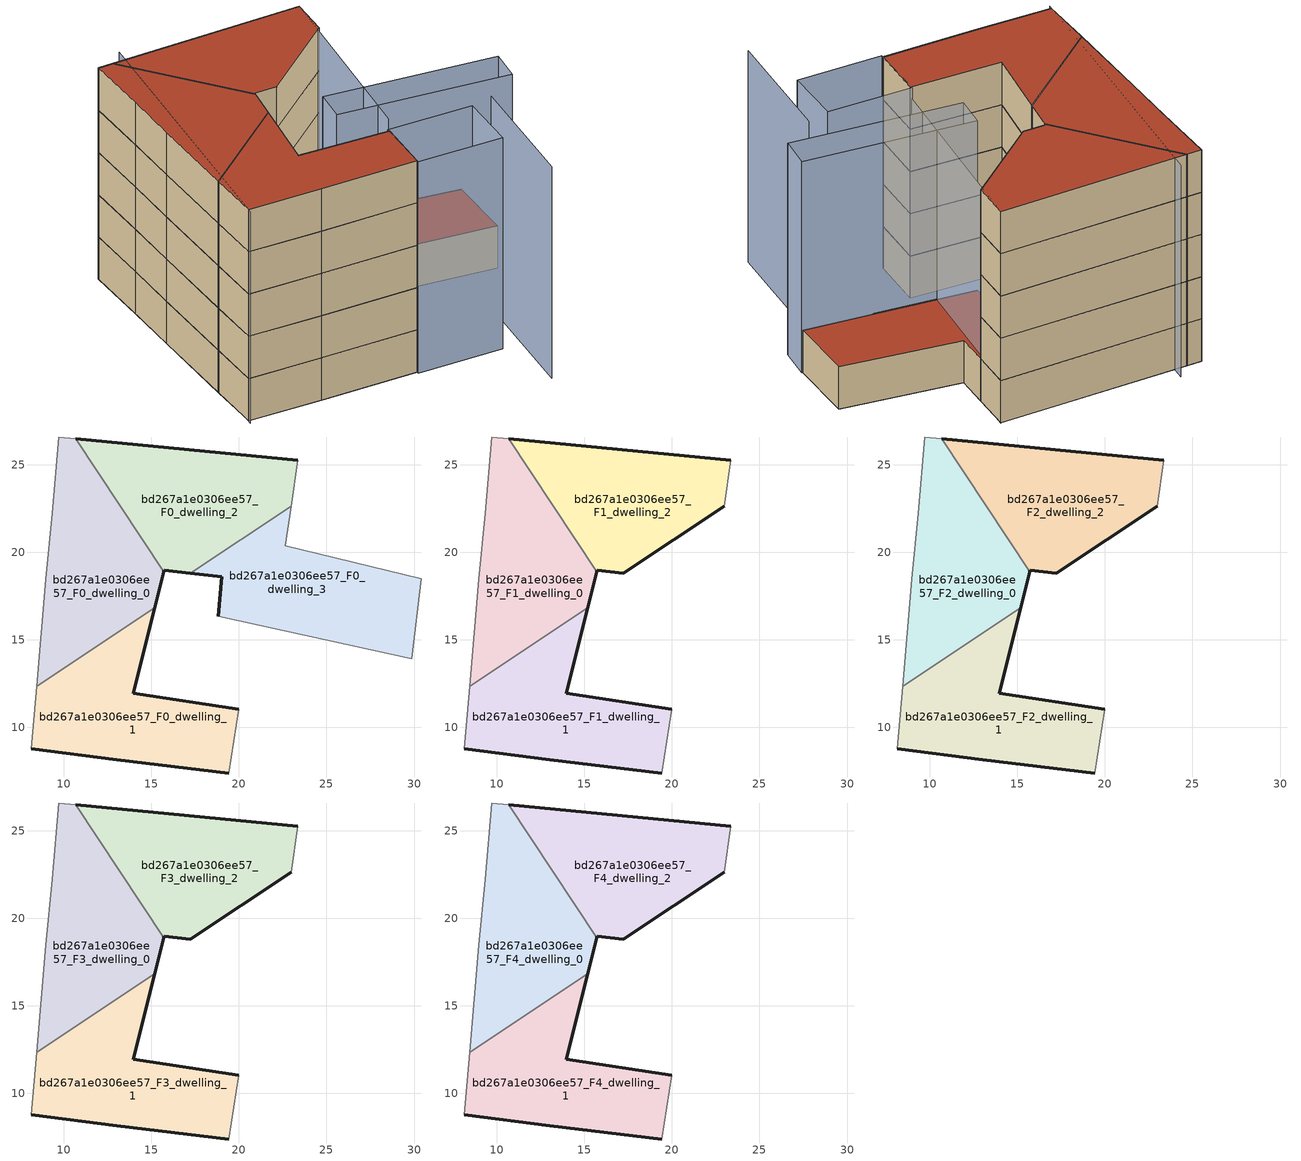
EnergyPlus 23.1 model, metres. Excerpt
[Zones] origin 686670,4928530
bd267a1e0306ee57_F0_dwelling_0
 floor ground (EU_floor_Construction): 15.19,16.82 15.72,18.9 10.69,26.49 9.71,26.59 9.34,22.24 8.98,18.47 8.45,12.35 z0
 wall outside (EU_wall_Construction): 15.72,18.9 15.19,16.82 z0:3
 wall adiabatic (EU_wall_Construction): 8.45,12.35 8.98,18.47 9.34,22.24 9.71,26.59 10.69,26.49 z0:3
 wall to bd267a1e0306ee57_F0_dwelling_2 (EU_wall_Construction): 10.69,26.49 15.72,18.9 z0:3
 wall to bd267a1e0306ee57_F0_dwelling_1 (EU_wall_Construction): 15.19,16.82 8.45,12.35 z0:3
bd267a1e0306ee57_F0_dwelling_1
 floor ground (EU_floor_Construction): 19.42,7.4 19.99,11.02 13.97,11.96 15.19,16.82 8.45,12.35 8.14,8.78 13.01,8.15 z0
 wall outside (EU_wall_Construction): 15.19,16.82 13.97,11.96 19.99,11.02 / 19.42,7.4 13.01,8.15 8.14,8.78 z0:3
 wall adiabatic (EU_wall_Construction): 19.99,11.02 19.42,7.4 / 8.14,8.78 8.45,12.35 z0:3
bd267a1e0306ee57_F0_dwelling_2
 floor ground (EU_floor_Construction): 22.98,22.62 23.36,25.26 10.69,26.49 15.72,18.9 15.74,18.99 17.23,18.81 z0
 wall outside (EU_wall_Construction): 10.69,26.49 23.36,25.26 / 17.23,18.81 15.74,18.99 15.72,18.9 z0:3
 wall adiabatic (EU_wall_Construction): 23.36,25.26 22.98,22.62 z0:3
 wall to bd267a1e0306ee57_F0_dwelling_3 (EU_wall_Construction): 22.98,22.62 17.23,18.81 z0:3
bd267a1e0306ee57_F0_dwelling_3
 floor ground (EU_floor_Construction): 29.86,13.92 30.41,18.49 22.66,20.39 22.98,22.62 17.23,18.81 19.02,18.6 18.81,16.35 z0
 wall outside (EU_wall_Construction): 18.81,16.35 19.02,18.6 17.23,18.81 z0:3
 wall adiabatic (EU_wall_Construction): 22.98,22.62 22.66,20.39 30.41,18.49 29.86,13.92 18.81,16.35 z0:3
 roof outside (EU_roof_Construction): 30.41,18.49 29.86,13.92 18.81,16.35 19.02,18.6 17.23,18.81 22.98,22.62 22.66,20.39 z3
bd267a1e0306ee57_F1_dwelling_0
 floor to bd267a1e0306ee57_F0_dwelling_0 (EU_floor_Construction): 15.19,16.82 15.72,18.9 10.69,26.49 9.71,26.59 9.34,22.24 8.98,18.47 8.45,12.35 z3
 wall outside (EU_wall_Construction): 15.72,18.9 15.19,16.82 z3:6
 wall adiabatic (EU_wall_Construction): 8.45,12.35 8.98,18.47 9.34,22.24 9.71,26.59 10.69,26.49 z3:6
 wall to bd267a1e0306ee57_F1_dwelling_2 (EU_wall_Construction): 10.69,26.49 15.72,18.9 z3:6
 wall to bd267a1e0306ee57_F1_dwelling_1 (EU_wall_Construction): 15.19,16.82 8.45,12.35 z3:6
bd267a1e0306ee57_F1_dwelling_1
 floor to bd267a1e0306ee57_F0_dwelling_1 (EU_floor_Construction): 19.42,7.4 19.99,11.02 13.97,11.96 15.19,16.82 8.45,12.35 8.14,8.78 13.01,8.15 z3
 wall outside (EU_wall_Construction): 15.19,16.82 13.97,11.96 19.99,11.02 / 19.42,7.4 13.01,8.15 8.14,8.78 z3:6
 wall adiabatic (EU_wall_Construction): 19.99,11.02 19.42,7.4 / 8.14,8.78 8.45,12.35 z3:6
bd267a1e0306ee57_F1_dwelling_2
 floor to bd267a1e0306ee57_F0_dwelling_2 (EU_floor_Construction): 22.98,22.62 23.36,25.26 10.69,26.49 15.72,18.9 15.74,18.99 17.23,18.81 z3
 wall outside (EU_wall_Construction): 10.69,26.49 23.36,25.26 / 22.98,22.62 17.23,18.81 15.74,18.99 15.72,18.9 z3:6
 wall adiabatic (EU_wall_Construction): 23.36,25.26 22.98,22.62 z3:6
bd267a1e0306ee57_F2_dwelling_0
 floor to bd267a1e0306ee57_F1_dwelling_0 (EU_floor_Construction): 15.19,16.82 15.72,18.9 10.69,26.49 9.71,26.59 9.34,22.24 8.98,18.47 8.45,12.35 z6
 wall outside (EU_wall_Construction): 15.72,18.9 15.19,16.82 z6:9
 wall adiabatic (EU_wall_Construction): 8.45,12.35 8.98,18.47 9.34,22.24 9.71,26.59 10.69,26.49 z6:9
 wall to bd267a1e0306ee57_F2_dwelling_2 (EU_wall_Construction): 10.69,26.49 15.72,18.9 z6:9
 wall to bd267a1e0306ee57_F2_dwelling_1 (EU_wall_Construction): 15.19,16.82 8.45,12.35 z6:9
bd267a1e0306ee57_F2_dwelling_1
 floor to bd267a1e0306ee57_F1_dwelling_1 (EU_floor_Construction): 19.42,7.4 19.99,11.02 13.97,11.96 15.19,16.82 8.45,12.35 8.14,8.78 13.01,8.15 z6
 wall outside (EU_wall_Construction): 15.19,16.82 13.97,11.96 19.99,11.02 / 19.42,7.4 13.01,8.15 8.14,8.78 z6:9
 wall adiabatic (EU_wall_Construction): 19.99,11.02 19.42,7.4 / 8.14,8.78 8.45,12.35 z6:9
bd267a1e0306ee57_F2_dwelling_2
 floor to bd267a1e0306ee57_F1_dwelling_2 (EU_floor_Construction): 22.98,22.62 23.36,25.26 10.69,26.49 15.72,18.9 15.74,18.99 17.23,18.81 z6
 wall outside (EU_wall_Construction): 10.69,26.49 23.36,25.26 / 22.98,22.62 17.23,18.81 15.74,18.99 15.72,18.9 z6:9
 wall adiabatic (EU_wall_Construction): 23.36,25.26 22.98,22.62 z6:9
bd267a1e0306ee57_F3_dwelling_0
 floor to bd267a1e0306ee57_F2_dwelling_0 (EU_floor_Construction): 15.19,16.82 15.72,18.9 10.69,26.49 9.71,26.59 9.34,22.24 8.98,18.47 8.45,12.35 z9
 wall outside (EU_wall_Construction): 15.72,18.9 15.19,16.82 z9:12
 wall adiabatic (EU_wall_Construction): 8.45,12.35 8.98,18.47 9.34,22.24 9.71,26.59 10.69,26.49 z9:12
 wall to bd267a1e0306ee57_F3_dwelling_2 (EU_wall_Construction): 10.69,26.49 15.72,18.9 z9:12
 wall to bd267a1e0306ee57_F3_dwelling_1 (EU_wall_Construction): 15.19,16.82 8.45,12.35 z9:12
bd267a1e0306ee57_F3_dwelling_1
 floor to bd267a1e0306ee57_F2_dwelling_1 (EU_floor_Construction): 19.42,7.4 19.99,11.02 13.97,11.96 15.19,16.82 8.45,12.35 8.14,8.78 13.01,8.15 z9
 wall outside (EU_wall_Construction): 15.19,16.82 13.97,11.96 19.99,11.02 / 19.42,7.4 13.01,8.15 8.14,8.78 z9:12
 wall adiabatic (EU_wall_Construction): 19.99,11.02 19.42,7.4 / 8.14,8.78 8.45,12.35 z9:12
bd267a1e0306ee57_F3_dwelling_2
 floor to bd267a1e0306ee57_F2_dwelling_2 (EU_floor_Construction): 22.98,22.62 23.36,25.26 10.69,26.49 15.72,18.9 15.74,18.99 17.23,18.81 z9
 wall outside (EU_wall_Construction): 10.69,26.49 23.36,25.26 / 22.98,22.62 17.23,18.81 15.74,18.99 15.72,18.9 z9:12
 wall adiabatic (EU_wall_Construction): 23.36,25.26 22.98,22.62 z9:12
bd267a1e0306ee57_F4_dwelling_0
 floor to bd267a1e0306ee57_F3_dwelling_0 (EU_floor_Construction): 15.19,16.82 15.72,18.9 10.69,26.49 9.71,26.59 9.34,22.24 8.98,18.47 8.45,12.35 z12
 wall outside (EU_wall_Construction): 15.72,18.9 15.19,16.82 z12:15
 wall adiabatic (EU_wall_Construction): 8.45,12.35 8.98,18.47 9.34,22.24 9.71,26.59 10.69,26.49 z12:15
 wall to bd267a1e0306ee57_F4_dwelling_2 (EU_wall_Construction): 10.69,26.49 15.72,18.9 z12:15
 wall to bd267a1e0306ee57_F4_dwelling_1 (EU_wall_Construction): 15.19,16.82 8.45,12.35 z12:15
 roof outside (EU_roof_Construction): 10.69,26.49 15.72,18.9 15.19,16.82 8.45,12.35 8.98,18.47 9.34,22.24 9.71,26.59 z15
bd267a1e0306ee57_F4_dwelling_1
 floor to bd267a1e0306ee57_F3_dwelling_1 (EU_floor_Construction): 19.42,7.4 19.99,11.02 13.97,11.96 15.19,16.82 8.45,12.35 8.14,8.78 13.01,8.15 z12
 wall outside (EU_wall_Construction): 15.19,16.82 13.97,11.96 19.99,11.02 / 19.42,7.4 13.01,8.15 8.14,8.78 z12:15
 wall adiabatic (EU_wall_Construction): 19.99,11.02 19.42,7.4 / 8.14,8.78 8.45,12.35 z12:15
 roof outside (EU_roof_Construction): 15.19,16.82 13.97,11.96 19.99,11.02 19.42,7.4 13.01,8.15 8.14,8.78 8.45,12.35 z15
bd267a1e0306ee57_F4_dwelling_2
 floor to bd267a1e0306ee57_F3_dwelling_2 (EU_floor_Construction): 22.98,22.62 23.36,25.26 10.69,26.49 15.72,18.9 15.74,18.99 17.23,18.81 z12
 wall outside (EU_wall_Construction): 10.69,26.49 23.36,25.26 / 22.98,22.62 17.23,18.81 15.74,18.99 15.72,18.9 z12:15
 wall adiabatic (EU_wall_Construction): 23.36,25.26 22.98,22.62 z12:15
 roof outside (EU_roof_Construction): 23.36,25.26 22.98,22.62 17.23,18.81 15.74,18.99 15.72,18.9 10.69,26.49 z15
shading: 25.58,2.26 27.05,10.62 / 20.64,12.13 23.36,25.26 / 11.69,27.25 8.1,8.54 / 25.54,10.44 25.04,6.54 / 25.04,6.54 19.41,7.28 / 19.41,7.28 19.92,11.17 / 19.92,11.17 25.54,10.44 / 29.48,11.88 18.37,14.25 / 18.37,14.25 18.81,16.35 / 18.81,16.35 29.93,13.97 / 29.93,13.97 29.48,11.88 z0:15
[Building]
EU S2 Campaign: North Axis=0; Terrain=City; Solar Distribution=FullExterior
[Site:Location]
Bologna: Latitude=44.5; Longitude=11.25; Time Zone=1; Elevation=37
[SizingPeriod:WeatherFileDays]
AnnualSizingPeriod: Begin Month=1; Begin Day of Month=1; End Month=12; End Day of Month=31; Day of Week for Start Day=Monday; Use Weather File Daylight Saving Period=No; Use Weather File Rain and Snow Indicators=No
[MATERIAL]
EU_InternalMass_Material: Roughness=MediumRough; Thickness=0.1; Conductivity=1; Density=1800; Specific Heat=900; Thermal Absorptance=0.9; Solar Absorptance=0.7; Visible Absorptance=0.7
[MATERIAL:NOMASS] Roughness=MediumRough; Thermal Absorptance=0.9; Solar Absorptance=0.7; Visible Absorptance=0.7
Name | Thermal Resistance
EU_wall_NoMass | 0.905828
EU_roof_NoMass | 0.37593
EU_floor_NoMass | 0.67114
[CONSTRUCTION]
EU_wall_Construction: EU_wall_NoMass
EU_roof_Construction: EU_roof_NoMass
EU_floor_Construction: EU_floor_NoMass
EU_InternalMass_Construction: EU_InternalMass_Material
[ZONE] Type=1; Multiplier=1; Ceiling Height=autocalculate; Floor Area=autocalculate; Part of Total Floor Area=Yes
Name | Volume
bd267a1e0306ee57_F0_dwelling_0; bd267a1e0306ee57_F1_dwelling_0; bd267a1e0306ee57_F2_dwelling_0; bd267a1e0306ee57_F3_dwelling_0; bd267a1e0306ee57_F4_dwelling_0 | 170.73
bd267a1e0306ee57_F0_dwelling_1 | 170.713
bd267a1e0306ee57_F1_dwelling_1; bd267a1e0306ee57_F2_dwelling_1; bd267a1e0306ee57_F3_dwelling_1; bd267a1e0306ee57_F4_dwelling_1 | 170.711
bd267a1e0306ee57_F0_dwelling_2; bd267a1e0306ee57_F1_dwelling_2; bd267a1e0306ee57_F2_dwelling_2; bd267a1e0306ee57_F3_dwelling_2; bd267a1e0306ee57_F4_dwelling_2 | 170.725
bd267a1e0306ee57_F0_dwelling_3 | 170.722
[INTERNALMASS] Construction=EU_InternalMass_Construction
Name | Zone or ZoneList | Surface Area
bd267a1e0306ee57_F0_dwelling_0_EU_InternalMass | bd267a1e0306ee57_F0_dwelling_0 | 56.9108
bd267a1e0306ee57_F0_dwelling_1_EU_InternalMass | bd267a1e0306ee57_F0_dwelling_1 | 56.9029
bd267a1e0306ee57_F0_dwelling_2_EU_InternalMass | bd267a1e0306ee57_F0_dwelling_2 | 56.907
bd267a1e0306ee57_F0_dwelling_3_EU_InternalMass | bd267a1e0306ee57_F0_dwelling_3 | 56.9095
bd267a1e0306ee57_F1_dwelling_0_EU_InternalMass | bd267a1e0306ee57_F1_dwelling_0 | 70.7757
bd267a1e0306ee57_F1_dwelling_1_EU_InternalMass | bd267a1e0306ee57_F1_dwelling_1 | 78.427
bd267a1e0306ee57_F1_dwelling_2_EU_InternalMass | bd267a1e0306ee57_F1_dwelling_2 | 78.4286
bd267a1e0306ee57_F2_dwelling_0_EU_InternalMass | bd267a1e0306ee57_F2_dwelling_0 | 70.7757
bd267a1e0306ee57_F2_dwelling_1_EU_InternalMass | bd267a1e0306ee57_F2_dwelling_1 | 78.427
bd267a1e0306ee57_F2_dwelling_2_EU_InternalMass | bd267a1e0306ee57_F2_dwelling_2 | 78.4286
bd267a1e0306ee57_F3_dwelling_0_EU_InternalMass | bd267a1e0306ee57_F3_dwelling_0 | 70.7757
bd267a1e0306ee57_F3_dwelling_1_EU_InternalMass | bd267a1e0306ee57_F3_dwelling_1 | 78.427
bd267a1e0306ee57_F3_dwelling_2_EU_InternalMass | bd267a1e0306ee57_F3_dwelling_2 | 78.4286
bd267a1e0306ee57_F4_dwelling_0_EU_InternalMass | bd267a1e0306ee57_F4_dwelling_0 | 70.7757
bd267a1e0306ee57_F4_dwelling_1_EU_InternalMass | bd267a1e0306ee57_F4_dwelling_1 | 78.427
bd267a1e0306ee57_F4_dwelling_2_EU_InternalMass | bd267a1e0306ee57_F4_dwelling_2 | 78.4286
[OTHEREQUIPMENT] Fuel Type=Electricity; Design Level Calculation Method=Watts/Area; Power per Zone Floor Area=1; Fraction Latent=0; Fraction Radiant=0; Fraction Lost=0; Carbon Dioxide Generation Rate=0; EndUse Subcategory=EU_Step8_InternalGains
Name | Zone or ZoneList or Space or SpaceList | Schedule
EU_Step8_InternalGain_bd267a1e0306ee57_F0_dwelling_0_f000 | bd267a1e0306ee57_F0_dwelling_0 | EU_Step8_GainSchedule_bd267a1e0306ee57_F0_dwelling_0_f000
EU_Step8_InternalGain_bd267a1e0306ee57_F0_dwelling_1_f000 | bd267a1e0306ee57_F0_dwelling_1 | EU_Step8_GainSchedule_bd267a1e0306ee57_F0_dwelling_1_f000
EU_Step8_InternalGain_bd267a1e0306ee57_F0_dwelling_2_f000 | bd267a1e0306ee57_F0_dwelling_2 | EU_Step8_GainSchedule_bd267a1e0306ee57_F0_dwelling_2_f000
EU_Step8_InternalGain_bd267a1e0306ee57_F0_dwelling_3_f000 | bd267a1e0306ee57_F0_dwelling_3 | EU_Step8_GainSchedule_bd267a1e0306ee57_F0_dwelling_3_f000
EU_Step8_InternalGain_bd267a1e0306ee57_F1_dwelling_0_f000 | bd267a1e0306ee57_F1_dwelling_0 | EU_Step8_GainSchedule_bd267a1e0306ee57_F1_dwelling_0_f000
EU_Step8_InternalGain_bd267a1e0306ee57_F1_dwelling_1_f000 | bd267a1e0306ee57_F1_dwelling_1 | EU_Step8_GainSchedule_bd267a1e0306ee57_F1_dwelling_1_f000
EU_Step8_InternalGain_bd267a1e0306ee57_F1_dwelling_2_f000 | bd267a1e0306ee57_F1_dwelling_2 | EU_Step8_GainSchedule_bd267a1e0306ee57_F1_dwelling_2_f000
EU_Step8_InternalGain_bd267a1e0306ee57_F2_dwelling_0_f000 | bd267a1e0306ee57_F2_dwelling_0 | EU_Step8_GainSchedule_bd267a1e0306ee57_F2_dwelling_0_f000
EU_Step8_InternalGain_bd267a1e0306ee57_F2_dwelling_1_f000 | bd267a1e0306ee57_F2_dwelling_1 | EU_Step8_GainSchedule_bd267a1e0306ee57_F2_dwelling_1_f000
EU_Step8_InternalGain_bd267a1e0306ee57_F2_dwelling_2_f000 | bd267a1e0306ee57_F2_dwelling_2 | EU_Step8_GainSchedule_bd267a1e0306ee57_F2_dwelling_2_f000
EU_Step8_InternalGain_bd267a1e0306ee57_F3_dwelling_0_f000 | bd267a1e0306ee57_F3_dwelling_0 | EU_Step8_GainSchedule_bd267a1e0306ee57_F3_dwelling_0_f000
EU_Step8_InternalGain_bd267a1e0306ee57_F3_dwelling_1_f000 | bd267a1e0306ee57_F3_dwelling_1 | EU_Step8_GainSchedule_bd267a1e0306ee57_F3_dwelling_1_f000
EU_Step8_InternalGain_bd267a1e0306ee57_F3_dwelling_2_f000 | bd267a1e0306ee57_F3_dwelling_2 | EU_Step8_GainSchedule_bd267a1e0306ee57_F3_dwelling_2_f000
EU_Step8_InternalGain_bd267a1e0306ee57_F4_dwelling_0_f000 | bd267a1e0306ee57_F4_dwelling_0 | EU_Step8_GainSchedule_bd267a1e0306ee57_F4_dwelling_0_f000
EU_Step8_InternalGain_bd267a1e0306ee57_F4_dwelling_1_f000 | bd267a1e0306ee57_F4_dwelling_1 | EU_Step8_GainSchedule_bd267a1e0306ee57_F4_dwelling_1_f000
EU_Step8_InternalGain_bd267a1e0306ee57_F4_dwelling_2_f000 | bd267a1e0306ee57_F4_dwelling_2 | EU_Step8_GainSchedule_bd267a1e0306ee57_F4_dwelling_2_f000
[ZONEVENTILATION:DESIGNFLOWRATE] Schedule=EU_AlwaysOn; Design Flow Rate Calculation Method=AirChanges/Hour; Air Changes per Hour=0.73129; Ventilation Type=Natural; Fan Pressure Rise=0; Fan Total Efficiency=1; Constant Term Coefficient=1; Temperature Term Coefficient=0; Velocity Term Coefficient=0; Velocity Squared Term Coefficient=0; Minimum Indoor Temperature=-100; Maximum Indoor Temperature=100; Delta Temperature=-100; Minimum Outdoor Temperature=-100; Maximum Outdoor Temperature=100; Maximum Wind Speed=40
Name | Zone or ZoneList or Space or SpaceList
EU_ConstantAir_bd267a1e0306ee57_F0_dwelling_0 | bd267a1e0306ee57_F0_dwelling_0
EU_ConstantAir_bd267a1e0306ee57_F0_dwelling_1 | bd267a1e0306ee57_F0_dwelling_1
EU_ConstantAir_bd267a1e0306ee57_F0_dwelling_2 | bd267a1e0306ee57_F0_dwelling_2
EU_ConstantAir_bd267a1e0306ee57_F0_dwelling_3 | bd267a1e0306ee57_F0_dwelling_3
EU_ConstantAir_bd267a1e0306ee57_F1_dwelling_0 | bd267a1e0306ee57_F1_dwelling_0
EU_ConstantAir_bd267a1e0306ee57_F1_dwelling_1 | bd267a1e0306ee57_F1_dwelling_1
EU_ConstantAir_bd267a1e0306ee57_F1_dwelling_2 | bd267a1e0306ee57_F1_dwelling_2
EU_ConstantAir_bd267a1e0306ee57_F2_dwelling_0 | bd267a1e0306ee57_F2_dwelling_0
EU_ConstantAir_bd267a1e0306ee57_F2_dwelling_1 | bd267a1e0306ee57_F2_dwelling_1
EU_ConstantAir_bd267a1e0306ee57_F2_dwelling_2 | bd267a1e0306ee57_F2_dwelling_2
EU_ConstantAir_bd267a1e0306ee57_F3_dwelling_0 | bd267a1e0306ee57_F3_dwelling_0
EU_ConstantAir_bd267a1e0306ee57_F3_dwelling_1 | bd267a1e0306ee57_F3_dwelling_1
EU_ConstantAir_bd267a1e0306ee57_F3_dwelling_2 | bd267a1e0306ee57_F3_dwelling_2
EU_ConstantAir_bd267a1e0306ee57_F4_dwelling_0 | bd267a1e0306ee57_F4_dwelling_0
EU_ConstantAir_bd267a1e0306ee57_F4_dwelling_1 | bd267a1e0306ee57_F4_dwelling_1
EU_ConstantAir_bd267a1e0306ee57_F4_dwelling_2 | bd267a1e0306ee57_F4_dwelling_2
[HVACTEMPLATE:THERMOSTAT] Constant Heating Setpoint=20; Constant Cooling Setpoint=50
EU_HeatOnly_bd267a1e0306ee57_F0_dwelling_0; EU_HeatOnly_bd267a1e0306ee57_F0_dwelling_1; EU_HeatOnly_bd267a1e0306ee57_F0_dwelling_2; EU_HeatOnly_bd267a1e0306ee57_F0_dwelling_3; EU_HeatOnly_bd267a1e0306ee57_F1_dwelling_0; EU_HeatOnly_bd267a1e0306ee57_F1_dwelling_1; EU_HeatOnly_bd267a1e0306ee57_F1_dwelling_2; EU_HeatOnly_bd267a1e0306ee57_F2_dwelling_0; EU_HeatOnly_bd267a1e0306ee57_F2_dwelling_1; EU_HeatOnly_bd267a1e0306ee57_F2_dwelling_2; EU_HeatOnly_bd267a1e0306ee57_F3_dwelling_0; EU_HeatOnly_bd267a1e0306ee57_F3_dwelling_1; EU_HeatOnly_bd267a1e0306ee57_F3_dwelling_2; EU_HeatOnly_bd267a1e0306ee57_F4_dwelling_0; EU_HeatOnly_bd267a1e0306ee57_F4_dwelling_1; EU_HeatOnly_bd267a1e0306ee57_F4_dwelling_2
[HVACTEMPLATE:ZONE:IDEALLOADSAIRSYSTEM] System Availability Schedule=EU_AlwaysOn; Maximum Heating Supply Air Temperature=50; Minimum Cooling Supply Air Temperature=13; Maximum Heating Supply Air Humidity Ratio=0.0156; Minimum Cooling Supply Air Humidity Ratio=0.0077; Heating Limit=NoLimit; Cooling Limit=NoLimit; Heating Availability Schedule=EU_AlwaysOn; Cooling Availability Schedule=EU_CoolingOff; Dehumidification Control Type=ConstantSensibleHeatRatio; Cooling Sensible Heat Ratio=0.7; Dehumidification Setpoint=60; Humidification Control Type=None; Humidification Setpoint=30; Outdoor Air Method=None; Outdoor Air Flow Rate per Person=0.00944; Outdoor Air Flow Rate per Zone Floor Area=0; Outdoor Air Flow Rate per Zone=0; Demand Controlled Ventilation Type=None; Outdoor Air Economizer Type=NoEconomizer; Heat Recovery Type=None; Sensible Heat Recovery Effectiveness=0.7; Latent Heat Recovery Effectiveness=0.65
Name | Template Thermostat
bd267a1e0306ee57_F0_dwelling_0 | EU_HeatOnly_bd267a1e0306ee57_F0_dwelling_0
bd267a1e0306ee57_F0_dwelling_1 | EU_HeatOnly_bd267a1e0306ee57_F0_dwelling_1
bd267a1e0306ee57_F0_dwelling_2 | EU_HeatOnly_bd267a1e0306ee57_F0_dwelling_2
bd267a1e0306ee57_F0_dwelling_3 | EU_HeatOnly_bd267a1e0306ee57_F0_dwelling_3
bd267a1e0306ee57_F1_dwelling_0 | EU_HeatOnly_bd267a1e0306ee57_F1_dwelling_0
bd267a1e0306ee57_F1_dwelling_1 | EU_HeatOnly_bd267a1e0306ee57_F1_dwelling_1
bd267a1e0306ee57_F1_dwelling_2 | EU_HeatOnly_bd267a1e0306ee57_F1_dwelling_2
bd267a1e0306ee57_F2_dwelling_0 | EU_HeatOnly_bd267a1e0306ee57_F2_dwelling_0
bd267a1e0306ee57_F2_dwelling_1 | EU_HeatOnly_bd267a1e0306ee57_F2_dwelling_1
bd267a1e0306ee57_F2_dwelling_2 | EU_HeatOnly_bd267a1e0306ee57_F2_dwelling_2
bd267a1e0306ee57_F3_dwelling_0 | EU_HeatOnly_bd267a1e0306ee57_F3_dwelling_0
bd267a1e0306ee57_F3_dwelling_1 | EU_HeatOnly_bd267a1e0306ee57_F3_dwelling_1
bd267a1e0306ee57_F3_dwelling_2 | EU_HeatOnly_bd267a1e0306ee57_F3_dwelling_2
bd267a1e0306ee57_F4_dwelling_0 | EU_HeatOnly_bd267a1e0306ee57_F4_dwelling_0
bd267a1e0306ee57_F4_dwelling_1 | EU_HeatOnly_bd267a1e0306ee57_F4_dwelling_1
bd267a1e0306ee57_F4_dwelling_2 | EU_HeatOnly_bd267a1e0306ee57_F4_dwelling_2
[SIZING:ZONE] Zone Cooling Design Supply Air Temperature Input Method=SupplyAirTemperature; Zone Cooling Design Supply Air Temperature=13; Zone Heating Design Supply Air Temperature Input Method=SupplyAirTemperature; Zone Heating Design Supply Air Temperature=50; Zone Cooling Design Supply Air Humidity Ratio=0.008; Zone Heating Design Supply Air Humidity Ratio=0.008; Cooling Design Air Flow Method=DesignDay; Cooling Design Air Flow Rate=0; Cooling Minimum Air Flow per Zone Floor Area=0.000762; Cooling Minimum Air Flow=0; Cooling Minimum Air Flow Fraction=0.2; Heating Design Air Flow Method=DesignDay; Heating Design Air Flow Rate=0; Heating Maximum Air Flow per Zone Floor Area=0.002032; Heating Maximum Air Flow=0.141576; Heating Maximum Air Flow Fraction=0.3; Account for Dedicated Outdoor Air System=No; Dedicated Outdoor Air System Control Strategy=NeutralSupplyAir; Dedicated Outdoor Air Low Setpoint Temperature for Design=autosize; Dedicated Outdoor Air High Setpoint Temperature for Design=autosize; Zone Load Sizing Method=Sensible Load Only No Latent Load; Zone Latent Cooling Design Supply Air Humidity Ratio Input Method=HumidityRatioDifference; Zone Cooling Design Supply Air Humidity Ratio Difference=0.005; Zone Latent Heating Design Supply Air Humidity Ratio Input Method=HumidityRatioDifference; Zone Humidification Design Supply Air Humidity Ratio Difference=0.005
bd267a1e0306ee57_F0_dwelling_0; bd267a1e0306ee57_F0_dwelling_1; bd267a1e0306ee57_F0_dwelling_2; bd267a1e0306ee57_F0_dwelling_3; bd267a1e0306ee57_F1_dwelling_0; bd267a1e0306ee57_F1_dwelling_1; bd267a1e0306ee57_F1_dwelling_2; bd267a1e0306ee57_F2_dwelling_0; bd267a1e0306ee57_F2_dwelling_1; bd267a1e0306ee57_F2_dwelling_2; bd267a1e0306ee57_F3_dwelling_0; bd267a1e0306ee57_F3_dwelling_1; bd267a1e0306ee57_F3_dwelling_2; bd267a1e0306ee57_F4_dwelling_0; bd267a1e0306ee57_F4_dwelling_1; bd267a1e0306ee57_F4_dwelling_2
[SCHEDULE:CONSTANT]
Name | Hourly Value
EU_AlwaysOn | 1
EU_CoolingOff | 0
[SCHEDULE:FILE] Column Number=1; Rows to Skip at Top=0; Number of Hours of Data=8760; Column Separator=Comma; Interpolate to Timestep=No; Minutes per Item=60; Adjust Schedule for Daylight Savings=Yes
Name | File
EU_Step8_GainSchedule_bd267a1e0306ee57_F0_dwelling_0_f000 | ../../schedules/bd267a1e0306ee57/bd267a1e0306ee57_F0_dwelling_0_f000_gain.csv
EU_Step8_GainSchedule_bd267a1e0306ee57_F0_dwelling_1_f000 | ../../schedules/bd267a1e0306ee57/bd267a1e0306ee57_F0_dwelling_1_f000_gain.csv
EU_Step8_GainSchedule_bd267a1e0306ee57_F0_dwelling_2_f000 | ../../schedules/bd267a1e0306ee57/bd267a1e0306ee57_F0_dwelling_2_f000_gain.csv
EU_Step8_GainSchedule_bd267a1e0306ee57_F0_dwelling_3_f000 | ../../schedules/bd267a1e0306ee57/bd267a1e0306ee57_F0_dwelling_3_f000_gain.csv
EU_Step8_GainSchedule_bd267a1e0306ee57_F1_dwelling_0_f000 | ../../schedules/bd267a1e0306ee57/bd267a1e0306ee57_F1_dwelling_0_f000_gain.csv
EU_Step8_GainSchedule_bd267a1e0306ee57_F1_dwelling_1_f000 | ../../schedules/bd267a1e0306ee57/bd267a1e0306ee57_F1_dwelling_1_f000_gain.csv
EU_Step8_GainSchedule_bd267a1e0306ee57_F1_dwelling_2_f000 | ../../schedules/bd267a1e0306ee57/bd267a1e0306ee57_F1_dwelling_2_f000_gain.csv
EU_Step8_GainSchedule_bd267a1e0306ee57_F2_dwelling_0_f000 | ../../schedules/bd267a1e0306ee57/bd267a1e0306ee57_F2_dwelling_0_f000_gain.csv
EU_Step8_GainSchedule_bd267a1e0306ee57_F2_dwelling_1_f000 | ../../schedules/bd267a1e0306ee57/bd267a1e0306ee57_F2_dwelling_1_f000_gain.csv
EU_Step8_GainSchedule_bd267a1e0306ee57_F2_dwelling_2_f000 | ../../schedules/bd267a1e0306ee57/bd267a1e0306ee57_F2_dwelling_2_f000_gain.csv
EU_Step8_GainSchedule_bd267a1e0306ee57_F3_dwelling_0_f000 | ../../schedules/bd267a1e0306ee57/bd267a1e0306ee57_F3_dwelling_0_f000_gain.csv
EU_Step8_GainSchedule_bd267a1e0306ee57_F3_dwelling_1_f000 | ../../schedules/bd267a1e0306ee57/bd267a1e0306ee57_F3_dwelling_1_f000_gain.csv
EU_Step8_GainSchedule_bd267a1e0306ee57_F3_dwelling_2_f000 | ../../schedules/bd267a1e0306ee57/bd267a1e0306ee57_F3_dwelling_2_f000_gain.csv
EU_Step8_GainSchedule_bd267a1e0306ee57_F4_dwelling_0_f000 | ../../schedules/bd267a1e0306ee57/bd267a1e0306ee57_F4_dwelling_0_f000_gain.csv
EU_Step8_GainSchedule_bd267a1e0306ee57_F4_dwelling_1_f000 | ../../schedules/bd267a1e0306ee57/bd267a1e0306ee57_F4_dwelling_1_f000_gain.csv
EU_Step8_GainSchedule_bd267a1e0306ee57_F4_dwelling_2_f000 | ../../schedules/bd267a1e0306ee57/bd267a1e0306ee57_F4_dwelling_2_f000_gain.csv
